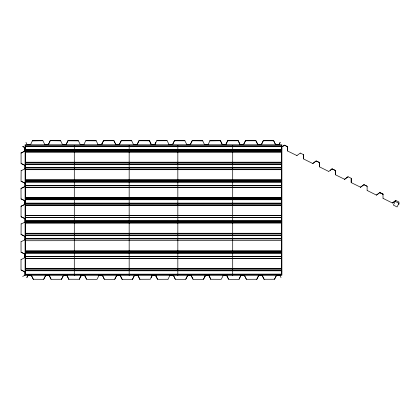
<?xml version="1.0" encoding="UTF-8"?>
<svg xmlns="http://www.w3.org/2000/svg" width="420" height="420" viewBox="0 0 420 420"><rect width="100%" height="100%" fill="white"/><g stroke="black" fill="none" stroke-linecap="round" stroke-linejoin="round"><path stroke-width="0.63" d="M383.003 198.277L383.019 194.161M21.053 153.059L24.875 151.09L24.869 147.535L22.685 146.501L24.764 147.483M21.053 206.33L21.058 216.662M21.053 259.602L24.796 257.675L24.832 254.158M24.88 186.564L21.147 188.422M24.88 222.101L24.822 218.584M24.885 239.815L21.058 241.694M24.88 275.352L22.664 276.444M21 188.57L21.053 198.891L24.848 200.771L24.859 204.398M24.827 168.819L24.838 165.239L21.121 163.475M21.016 259.518L21.011 269.95L24.806 271.824L24.859 275.425M24.822 151.09L24.811 147.541M21.016 241.763L21.058 252.178L24.885 254.158M21.021 188.475L24.801 186.638L24.885 183.125M27.82 275.552L26.838 277.625L27.851 275.452L31.427 275.436L33.259 279.195M138.947 140.805L137.051 144.569L133.502 144.527L131.607 140.69L121.259 140.695L119.317 144.569L115.784 144.491L113.894 140.69L103.504 140.695L101.651 144.538L102.648 142.375M81.223 275.431L80.11 277.625L81.155 275.499L84.698 275.436L86.667 279.31L97.015 279.305L98.978 275.483M151.163 144.48L154.906 144.548L155.92 142.375M152.171 275.447L151.084 277.625L152.114 275.447M205.464 275.431L204.356 277.625M279.19 144.438L280.161 142.375L279.148 144.548L275.635 144.569M48.284 144.569L44.809 144.564L48.379 144.538L50.206 140.763M101.666 144.448L98.007 144.538L96.154 140.695L85.806 140.69L83.822 144.564M101.735 144.448L103.504 140.753L113.93 140.705M79.343 279.169L81.029 275.552M154.754 144.517L156.718 140.695L167.108 140.69M173.413 275.489L169.864 275.504L168.073 279.169M205.27 275.552L203.548 279.216L205.37 275.51L208.882 275.431L210.777 279.195M223.225 275.483L221.235 279.31L210.908 279.258M256.856 279.169L258.62 275.462L262.154 275.431L264.049 279.195M48.458 144.448L50.174 140.721M67.919 140.805L66.134 144.538L62.475 144.527L66.118 144.491L68.008 140.69L78.53 140.81M172.636 144.459L174.494 140.69L184.884 140.695L186.758 144.491L190.265 144.569L192.234 140.695L202.776 140.81M139.934 279.258L137.912 275.431L134.4 275.51L132.526 279.305M245.432 140.805L243.563 144.569L240.02 144.48L238.177 140.705L227.745 140.695M239.101 279.169L240.849 275.473L244.398 275.431L246.424 279.258M258.736 275.483L256.841 279.269M32.387 140.831L42.882 140.695M98.784 275.552L102.511 275.462L104.38 279.31L114.713 279.31L116.645 275.51L120.194 275.436L122.178 279.258M137.912 275.431L134.363 275.473L132.568 279.227M209.9 140.831L220.379 140.69L222.254 144.475L225.782 144.569L227.677 140.732L225.897 144.47M223.025 275.552L226.753 275.462L228.627 279.31L239.012 279.305L240.965 275.483L244.487 275.51L246.383 279.31L256.741 279.258M151.247 144.422L149.425 140.695L139.078 140.69L137.151 144.485M79.328 279.269L81.207 275.483M192.16 140.732L190.307 144.512M208.199 144.48L209.921 140.732M185.813 279.195L187.614 275.51L191.126 275.431L193.016 279.195M21.121 170.683L24.848 168.903M21.079 206.241L24.775 204.488M83.927 144.422L80.362 144.569M154.901 144.422L151.305 144.496M30.639 144.527L32.403 140.732M68.906 279.258L66.88 275.431L63.373 275.51L61.525 279.237L63.462 275.431M263.245 140.758L261.429 144.527L263.319 140.69L273.688 140.705L275.536 144.485M139.823 279.279L150.386 279.237L152.161 275.504L155.852 275.536L156.781 277.646M21.074 152.896L21.074 163.506L24.832 165.37M24.811 151.19L21.121 152.927M24.811 222.222L21.121 223.954M24.775 239.941L24.817 236.329L21 234.376M258.62 275.531L262.253 275.515L264.08 279.29M67.935 140.784L78.377 140.747L80.283 144.553M121.191 140.732L119.338 144.512M61.572 279.269L51.072 279.295L49.255 275.473L51.035 279.211M114.77 279.248L116.734 275.431M284.314 145.21L282.513 146.633L284.387 145.136L287.595 146.711L287.584 151.022L296.977 155.6M300.248 153.09L296.846 155.631M328.855 171.355L332.078 168.877L335.26 170.363L335.349 174.741L344.6 179.277M379.89 192.575L376.53 195.069L379.796 192.512L383.093 194.25M21.105 206.204L24.796 204.404L24.806 200.797M30.581 144.501L26.975 144.538L25.977 142.354M208.1 144.501L204.461 144.422M101.593 144.506L97.97 144.422M332.031 168.893L335.302 170.473L335.344 174.678M360.612 187.178L363.893 184.669L367.138 186.338M21.126 170.62L21.047 181.235L24.801 183.036L21.121 181.235M21.126 223.892L21.063 234.434L24.885 236.402M245.48 140.763L255.896 140.747L257.801 144.553M132.562 279.29L122.099 279.295M379.733 192.586L382.977 194.05M24.759 257.77L24.88 254.116M281.022 277.646L279.909 275.431M32.461 140.758L42.919 140.71L44.762 144.496L48.263 144.517M121.249 140.758L131.665 140.747M209.99 140.753L220.353 140.742M45.707 275.431L43.696 279.258M187.709 275.431L185.682 279.31L175.313 279.295L173.513 275.489L175.277 279.211M344.694 179.282L347.965 176.72L351.167 178.259L351.204 182.606L360.533 187.178M139.03 140.747L149.489 140.794M172.552 144.564L168.977 144.538L172.625 144.538L174.374 140.763L184.921 140.774M167.953 279.258L157.573 279.305L155.61 275.483M261.298 144.517L257.88 144.517M276.491 275.483L274.465 279.31M243.553 144.517L245.564 140.69L255.911 140.695L257.807 144.501M376.493 195.127L367.18 190.486M85.775 140.742L96.29 140.81M101.556 144.569L98.123 144.517M156.749 140.742L167.165 140.71L168.945 144.422M192.26 140.742L202.634 140.747M227.777 140.742L238.24 140.747M263.293 140.742L273.641 140.742L275.473 144.496M203.438 279.31L193.09 279.305L191.126 275.483M300.274 153.085L303.539 154.654L303.502 158.928L312.811 163.543L316.176 160.981L319.331 162.514L319.394 166.814L328.655 171.423M332.105 168.877L330.23 170.315M79.196 279.258L68.833 279.242M225.823 144.564L222.233 144.527L220.484 140.747M81.181 275.436L84.656 275.431M205.422 275.436L208.903 275.431M258.694 275.436L262.154 275.431M25.631 146.307L281.369 146.307M25.631 149.919L281.369 149.919M25.631 149.993L281.369 149.977M281.369 150.019L25.631 150.066L281.369 150.113M25.631 151.751L281.369 151.751M25.631 151.772L281.369 151.798M25.631 151.867L281.369 151.903L25.631 151.946M25.631 162.23L281.369 162.23M25.631 162.309L281.369 162.272M25.631 162.377L281.369 162.377M25.631 164.062L281.369 164.062M25.631 164.173L281.369 164.173L25.631 164.257M25.631 167.674L281.369 167.674M25.631 167.732L281.369 167.748M25.631 167.822L281.369 167.822M25.631 167.869L281.369 167.869M25.631 169.507L281.369 169.507L25.631 169.596M25.631 169.654L281.369 169.633M25.631 169.701L281.369 169.701M25.631 179.991L281.369 179.991M25.631 180.07L281.369 180.07M25.631 180.149L281.369 180.138M25.631 181.808L281.369 181.808M25.631 181.923L281.369 181.934M25.631 181.96L281.369 182.012M25.631 185.43L281.369 185.556M25.631 185.624L281.369 185.624M281.369 187.378L25.631 187.399L281.369 187.457M25.631 197.747L281.369 197.747M25.631 197.825L281.369 197.841M25.631 197.878L281.369 197.904M25.631 198.66L281.369 198.713M25.631 199.579L281.369 199.579M25.631 199.673L281.369 199.678M25.631 199.731L281.369 199.731M25.631 203.191L281.369 203.191M25.631 203.249L281.369 203.275L25.631 203.338M25.631 203.385L281.369 203.385M25.631 205.018L281.369 205.023M25.631 205.081L281.369 205.118M25.631 205.175L281.369 205.212M25.631 215.502L281.369 215.502M25.631 215.56L281.369 215.618L25.631 215.675M25.631 217.345L281.369 217.382M281.369 217.413L25.631 217.455L281.369 217.487M281.369 220.946L25.631 220.967L281.369 221.004M25.631 221.104L281.369 221.141M25.631 222.059L281.369 222.107M25.631 222.799L281.369 222.779L25.631 222.884M25.631 222.905L281.369 222.905M25.631 233.263L281.369 233.263M25.631 233.378L281.369 233.394M25.631 233.457L281.369 233.436M25.631 235.079L281.369 235.079M25.631 235.205L281.369 235.232M25.631 235.289L281.369 235.289M25.631 238.702L281.369 238.702M25.631 238.796L281.369 238.76M25.631 238.896L281.369 238.828M281.369 240.571L25.631 240.728M25.631 251.06L281.369 251.018M25.631 252.851L281.369 252.851M281.369 252.934L25.631 252.966L281.369 253.029M25.631 256.463L281.369 256.463M25.631 256.562L281.369 256.536M25.631 256.609L281.369 256.609M25.631 258.295L281.369 258.326M25.631 258.373L281.369 258.342M25.631 258.489L281.369 258.489M25.631 268.774L281.369 268.774M25.631 268.889L281.369 268.873M25.631 268.921L281.369 268.968M25.631 270.653L281.369 270.606M25.631 270.69L281.369 270.743L25.631 270.758M25.631 274.218L281.369 274.218L25.631 274.328M25.631 274.391L281.369 274.381M398.89 204.424L398.984 202.062L395.782 200.413L392.474 203.002L395.798 200.471M240.103 144.569L238.245 140.831M115.878 144.569L113.972 140.794M279.983 275.499L276.376 275.462L274.496 279.258L264.18 279.258M33.38 279.258L43.722 279.31L45.617 275.504L49.24 275.462M60.727 140.831L50.253 140.69L60.622 140.69L62.423 144.464M120.152 275.483L122.084 279.29M66.88 275.483L68.791 279.279M284.387 145.189L287.569 146.759M208.882 275.483L210.746 279.237M137.912 275.483L139.786 279.253M84.635 275.483L86.541 279.206M31.369 275.483L33.311 279.295M360.507 187.226L364.009 184.637L367.169 186.254L367.091 190.339M392.332 202.97L383.087 198.382M348.08 176.788L344.563 179.319M312.79 163.485L316.16 160.928L319.352 162.466L319.468 166.803M24.759 200.692L21.063 198.917M24.775 254.032L21.068 252.205M21.147 270.034L24.885 271.913M379.88 192.57L383.014 194.145M226.711 275.499L228.548 279.211M24.838 218.51L21.058 216.762L24.885 218.642M157.521 279.279L155.757 275.578M303.481 154.597L303.434 158.834M104.276 279.253L102.506 275.525M204.461 144.512L202.703 140.794M287.595 146.8L287.595 150.959M149.499 140.805L151.2 144.448M351.278 178.395L351.194 182.485M281.899 148.927L281.899 144.784L25.1 144.784L25.1 275.216M281.899 271.073L281.899 275.216M281.888 148.89L281.888 271.063M232.706 145.388L232.706 275.378M177.833 145.388L177.833 275.378M129.166 145.388L129.166 275.378M74.293 145.388L74.293 275.378M395.231 201.39L393.372 205.091L397.068 206.95L398.932 203.249L395.231 201.39M281.369 145.388L25.631 145.388L25.631 275.378L281.369 275.378L281.369 145.388M281.369 146.386L25.631 146.402L281.369 146.422M281.369 187.262L25.631 187.262L281.369 187.283M281.369 251.15L25.631 251.15L281.369 251.181"/></g></svg>
